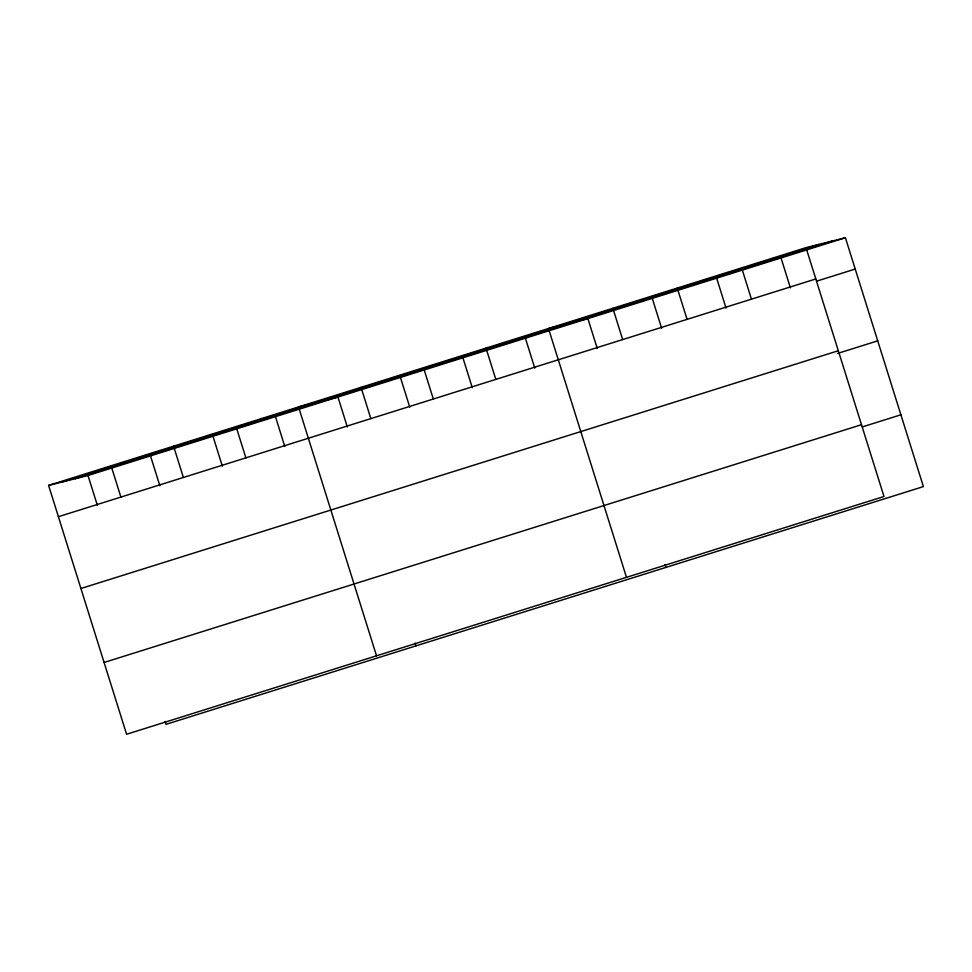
<?xml version="1.0" encoding="UTF-8"?>
<svg xmlns="http://www.w3.org/2000/svg" width="972" height="972" viewBox="0 0 972 972"><rect width="100%" height="100%" fill="white"/><g stroke="black" fill="none" stroke-linecap="round" stroke-linejoin="round"><path stroke-width="1.46" d="M806.007 247.653L883.998 496.498L126.591 734.261L48.6 485.405L806.007 247.653L845.409 237.739L923.4 486.595L165.993 724.347L165.094 721.479M61.601 482.136L819.019 244.385M75.002 478.771L832.409 241.007M48.6 485.405L88.002 475.502L845.409 237.739M58.405 516.703L815.824 278.952M816.602 281.175L855.226 269.05M80.907 588.497L838.314 350.746M837.657 353.419L877.716 340.844M104.089 662.467L861.496 424.703M862.273 426.927L900.898 414.801M781.038 257.957L790.394 287.834M741.636 267.859L751.441 299.157M716.656 278.162L726.023 308.039M677.253 288.064L687.058 319.363M652.273 298.368L661.64 328.257M612.87 308.27L622.675 339.58M597.258 348.462L587.89 318.585L548.487 328.487L626.478 577.332M664.982 564.562L665.881 567.429M525.402 338.195L534.77 368.072M486 348.098L495.817 379.396M462.927 357.805L472.283 387.694M423.513 367.72L433.33 399.018M400.44 377.428L409.795 407.304M361.037 387.33L370.842 418.628M347.308 426.915L337.952 397.038L298.55 406.94L376.529 655.796M415.032 643.027L415.931 645.894M275.465 416.66L284.82 446.537M236.062 426.562L245.867 457.861M212.977 436.27L222.345 466.147M173.575 446.172L183.38 477.471M150.49 455.88L159.858 485.769M111.087 465.782L120.893 497.093M88.002 475.502L97.37 505.379"/></g></svg>
